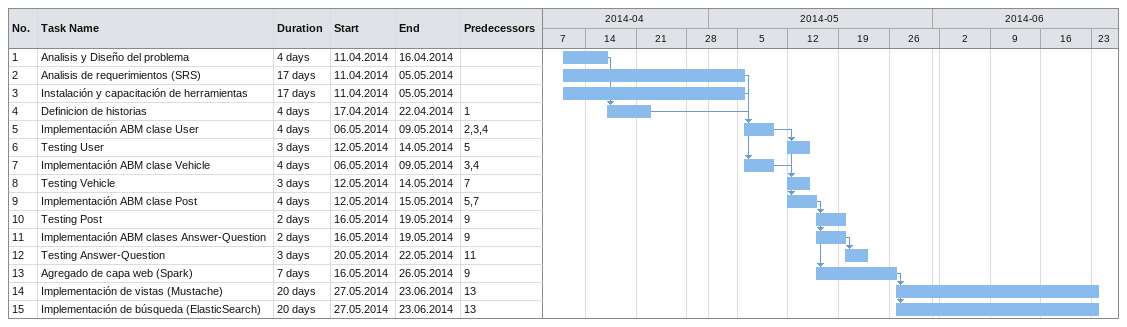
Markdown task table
| ID | Task | Duration | Start | Finish | Predecessors |
|---|---|---|---|---|---|
| 1 | Analisis y Diseño del problema | 4d | 2014-04-11 | 2014-04-16 |  |
| 2 | Analisis de requerimientos (SRS) | 17d | 2014-04-11 | 2014-05-05 |  |
| 3 | Instalación y capacitación de herramientas | 17d | 2014-04-11 | 2014-05-05 |  |
| 4 | Definicion de historias | 4d | 2014-04-17 | 2014-04-22 | 1 |
| 5 | Implementación ABM clase User | 4d | 2014-05-06 | 2014-05-09 | 2, 3, 4 |
| 6 | Testing User | 3d | 2014-05-12 | 2014-05-14 | 5 |
| 7 | Implementación ABM clase Vehicle | 4d | 2014-05-06 | 2014-05-09 | 3, 4 |
| 8 | Testing Vehicle | 3d | 2014-05-12 | 2014-05-14 | 7 |
| 9 | Implementación ABM clase Post | 4d | 2014-05-12 | 2014-05-15 | 5, 7 |
| 10 | Testing Post | 2d | 2014-05-16 | 2014-05-19 | 9 |
| 11 | Implementación ABM clases Answer-Question | 2d | 2014-05-16 | 2014-05-19 | 9 |
| 12 | Testing Answer-Question | 3d | 2014-05-20 | 2014-05-22 | 11 |
| 13 | Agregado de capa web (Spark) | 7d | 2014-05-16 | 2014-05-26 | 9 |
| 14 | Implementación de vistas (Mustache) | 20d | 2014-05-27 | 2014-06-23 | 13 |
| 15 | Implementación de búsqueda (ElasticSearch) | 20d | 2014-05-27 | 2014-06-23 | 13 |
